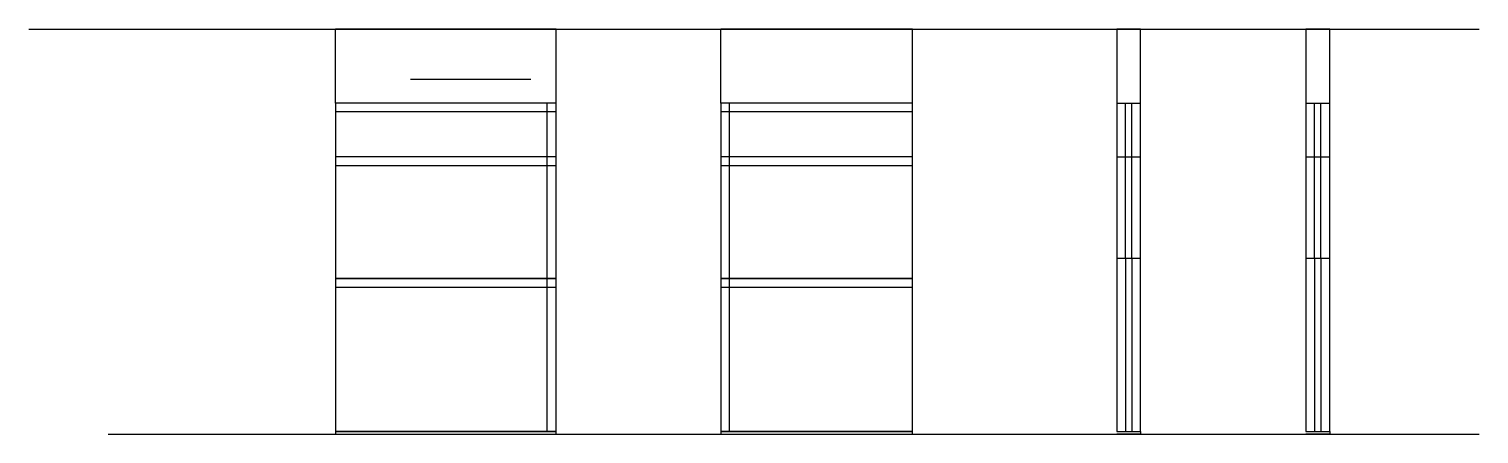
# Model space of a CAD drawing. Header units: metres. Extents: x 6856 to 8012, y 5089 to 5412.
import ezdxf

# ---------------------------------------------------------------- set-up
doc = ezdxf.new("R2010")
doc.units = ezdxf.units.M
for name, color, linetype in [('COTA', 7, 'Continuous'), ('NIVEL 2° PAV.', 7, 'Continuous'), ('Nível', 7, 'Continuous'), ('Painéis', 7, 'Continuous'), ('SARR_2.2x7', 7, 'Continuous')]:
    doc.layers.add(name, color=color, linetype=linetype)

msp = doc.modelspace()

# ---------------------------------------------------------------- linework, layer by layer
at = {"layer": 'COTA', "color": 7, "lineweight": 25}
for p, q in [((7276.1, 5412.4), (7100.1, 5412.4)), ((7100.1, 5353.4), (7100.1, 5412.4)), ((7276.1, 5353.4), (7276.1, 5412.4)), ((7560.5, 5412.4), (7407.5, 5412.4)), ((7407.5, 5353.4), (7407.5, 5412.4)), ((7560.5, 5353.4), (7560.5, 5412.4))]:
    msp.add_line(p, q, dxfattribs=at)
for points in [[(7742.3, 5353.4), (7742.3, 5412.4), (7723.3, 5412.4), (7723.3, 5353.4)], [(7893.1, 5353.4), (7893.1, 5412.4), (7874.1, 5412.4), (7874.1, 5353.4)]]:
    msp.add_lwpolyline(points, dxfattribs=at)
at = {"layer": 'NIVEL 2° PAV.', "color": 7, "lineweight": 25}
msp.add_line((7159.9, 5372.4), (7255.9, 5372.4), dxfattribs=at)
at = {"layer": 'Nível', "color": 7, "lineweight": 25}
for p, q in [((6855.7, 5412.4), (8012.2, 5412.4)), ((6918.8, 5089.4), (8012.2, 5089.4))]:
    msp.add_line(p, q, dxfattribs=at)
at = {"layer": 'Painéis', "color": 7, "lineweight": 25}
for p, q in [((7100.1, 5353.4), (7100.1, 5310.4)), ((7276.1, 5353.4), (7100.1, 5353.4)), ((7276.1, 5310.4), (7276.1, 5353.4)), ((7407.5, 5353.4), (7407.5, 5310.4)), ((7560.5, 5353.4), (7407.5, 5353.4)), ((7560.5, 5310.4), (7560.5, 5353.4)), ((7723.3, 5353.4), (7723.3, 5091.4)), ((7723.3, 5353.4), (7742.3, 5353.4)), ((7742.3, 5091.4), (7742.3, 5353.4)), ((7874.1, 5353.4), (7874.1, 5229.4)), ((7874.1, 5353.4), (7893.1, 5353.4)), ((7893.1, 5229.4), (7893.1, 5353.4)), ((7100.1, 5310.4), (7100.1, 5213.4)), ((7276.1, 5310.4), (7100.1, 5310.4)), ((7276.1, 5213.4), (7276.1, 5310.4)), ((7407.5, 5310.4), (7407.5, 5213.4)), ((7560.5, 5310.4), (7407.5, 5310.4)), ((7560.5, 5213.4), (7560.5, 5310.4)), ((7723.3, 5310.4), (7742.3, 5310.4)), ((7874.1, 5310.4), (7893.1, 5310.4)), ((7742.3, 5229.4), (7723.3, 5229.4)), ((7874.1, 5229.4), (7874.1, 5091.4)), ((7893.1, 5229.4), (7874.1, 5229.4)), ((7893.1, 5091.4), (7893.1, 5229.4)), ((7100.1, 5213.4), (7100.1, 5089.4)), ((7100.1, 5213.4), (7276.1, 5213.4)), ((7276.1, 5213.4), (7100.1, 5213.4)), ((7276.1, 5089.4), (7276.1, 5213.4)), ((7407.5, 5213.4), (7407.5, 5089.4)), ((7407.5, 5213.4), (7560.5, 5213.4)), ((7560.5, 5213.4), (7407.5, 5213.4)), ((7560.5, 5089.4), (7560.5, 5213.4)), ((7100.1, 5091.4), (7276.1, 5091.4)), ((7407.5, 5091.4), (7560.5, 5091.4)), ((7723.3, 5091.4), (7742.3, 5091.4)), ((7874.1, 5091.4), (7893.1, 5091.4))]:
    msp.add_line(p, q, dxfattribs=at)
for points in [[(7276.1, 5091.4), (7100.1, 5091.4), (7100.1, 5089.4), (7276.1, 5089.4)], [(7560.5, 5091.4), (7407.5, 5091.4), (7407.5, 5089.4), (7560.5, 5089.4)], [(7723.3, 5091.4), (7742.3, 5091.4), (7742.3, 5089.4), (7723.3, 5089.4)], [(7874.1, 5091.4), (7893.1, 5091.4), (7893.1, 5089.4), (7874.1, 5089.4)]]:
    msp.add_lwpolyline(points, dxfattribs=at)
at = {"layer": 'SARR_2.2x7', "color": 7, "lineweight": 25}
for p, q in [((7276.1, 5346.4), (7100.1, 5346.4)), ((7269.1, 5310.4), (7269.1, 5353.4)), ((7560.5, 5346.4), (7407.5, 5346.4)), ((7414.5, 5310.4), (7414.5, 5353.4)), ((7730.3, 5310.4), (7730.3, 5353.4)), ((7735.3, 5310.4), (7735.3, 5353.4)), ((7881.1, 5310.4), (7881.1, 5353.4)), ((7886.1, 5310.4), (7886.1, 5353.4)), ((7269.1, 5213.4), (7269.1, 5310.4)), ((7414.5, 5213.4), (7414.5, 5310.4)), ((7730.3, 5229.4), (7730.3, 5310.4)), ((7735.3, 5229.4), (7735.3, 5310.4)), ((7881.1, 5229.4), (7881.1, 5310.4)), ((7886.1, 5229.4), (7886.1, 5310.4)), ((7276.1, 5303.4), (7100.1, 5303.4)), ((7560.5, 5303.4), (7407.5, 5303.4)), ((7730.3, 5229.4), (7730.3, 5091.4)), ((7735.3, 5229.4), (7735.3, 5091.4)), ((7881.1, 5229.4), (7881.1, 5091.4)), ((7886.1, 5229.4), (7886.1, 5091.4)), ((7276.1, 5206.4), (7100.1, 5206.4)), ((7269.1, 5091.4), (7269.1, 5213.4)), ((7560.5, 5206.4), (7407.5, 5206.4)), ((7414.5, 5091.4), (7414.5, 5213.4)), ((7107.1, 5091.4), (7107.1, 5091.4)), ((7269.1, 5091.4), (7269.1, 5091.4)), ((7414.5, 5091.4), (7414.5, 5091.4)), ((7553.5, 5091.4), (7553.5, 5091.4))]:
    msp.add_line(p, q, dxfattribs=at)

doc.saveas('drawing.dxf')
